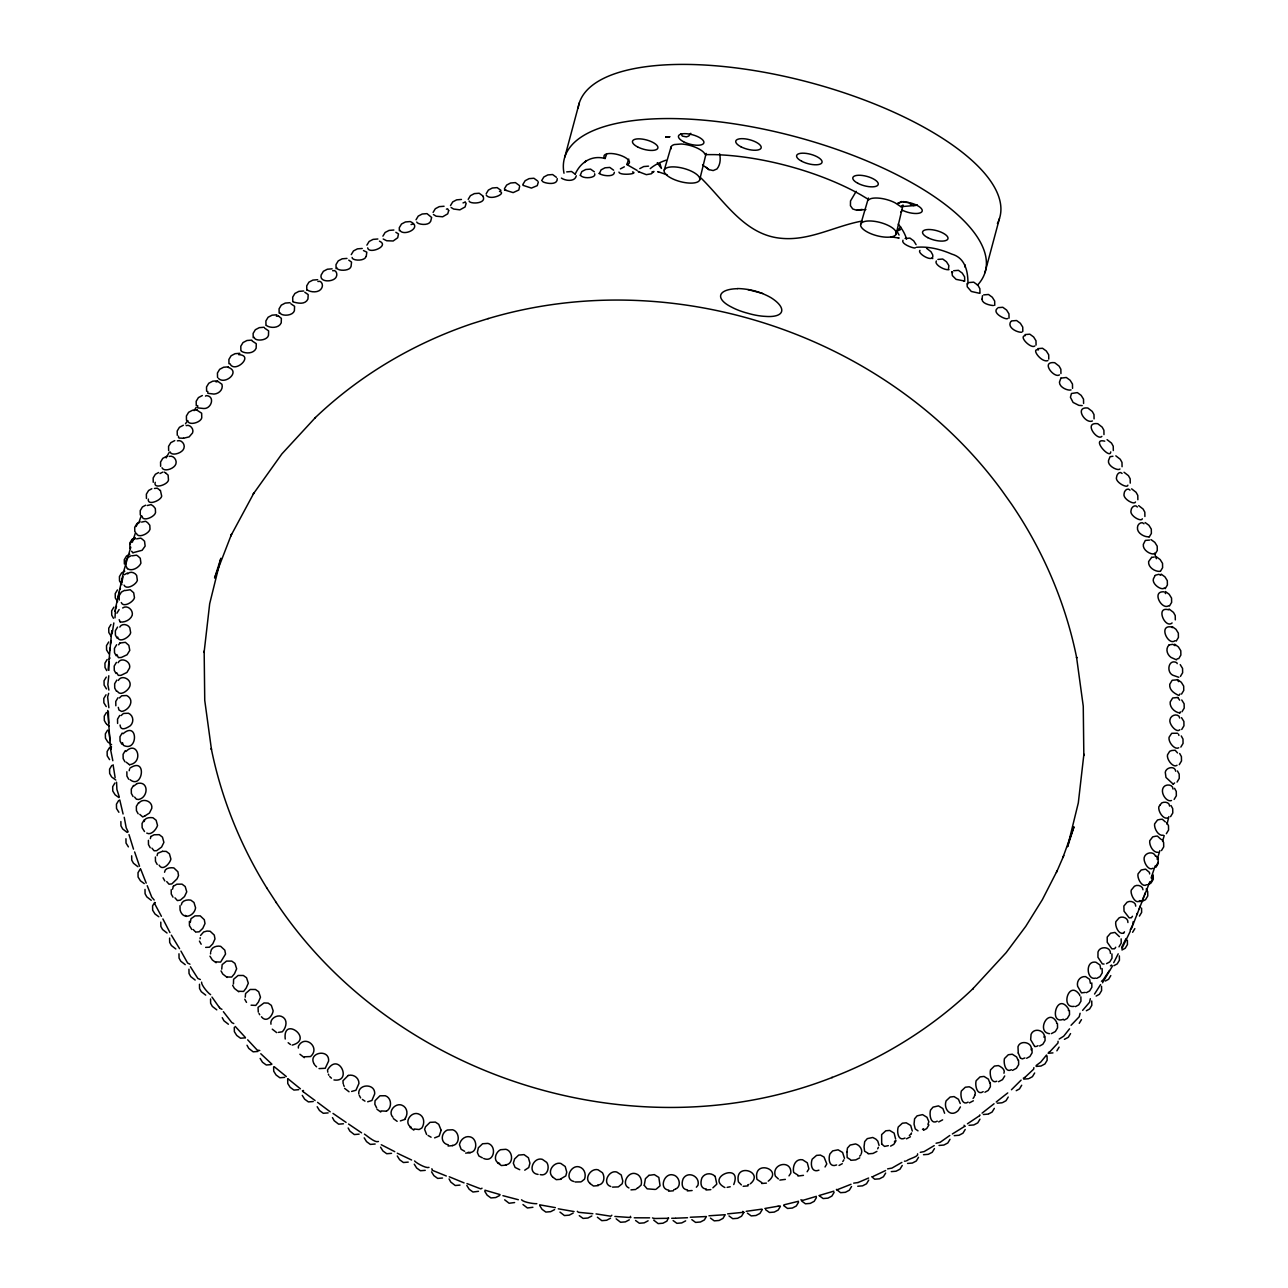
<?xml version="1.0" encoding="UTF-8"?>
<svg xmlns="http://www.w3.org/2000/svg" width="1288" height="1288" viewBox="0 0 1288 1288"><rect width="100%" height="100%" fill="white"/><g stroke="black" fill="none" stroke-linecap="round" stroke-linejoin="round"><path stroke-width="1.5" d="M119.172 619.705L120.235 621.959M1079.746 995.721L1079.763 995.06C1069.024 978.88 1059.992 1008.778 1074.192 1006.347M1164.433 587.827C1162.146 591.16 1151.746 584.301 1153.388 578.876L1155.062 575.688M1068.428 1010.597L1068.46 1008.858C1056.756 990.955 1048.529 1025.168 1063.357 1019.259M846.957 1151.842L847.44 1148.059L850.128 1145.064L855.554 1143.937C859.756 1144.952 863.121 1149.926 861.205 1154.016M1056.611 1023.219L1056.643 1022.237C1048.335 1006.975 1035.955 1032.187 1049.495 1033.652M1180.291 711.845L1179.824 712.94M171.368 935.169L179.579 948.676M121.281 602.526C123.278 607.968 133.421 602.06 134.467 597.713L133.694 592.786L130.265 589.743L125.049 590.564M108.852 661.742L108.9 670.34M366.259 256.312L366.806 252.174L363.458 250.548M1168.522 605.827C1161.502 610.11 1151.375 590.87 1163.933 591.82M1018.18 1060.378L1016.602 1056.965L1012.288 1054.228L1008.295 1054.743L1004.495 1058.527C1003.288 1062.6 1005.413 1073.307 1011.386 1069.7M982.036 299.138L982.486 295.693M1180.033 693.958L1178.923 695.472C1174.398 693.475 1169.085 690.175 1169.745 684.298L1172.16 680.273L1177.2 679.839L1178.665 681.642M108.128 669.712L111.782 630.669M110.108 647.945L109.979 650.456M162.884 918.924L169.952 932.56M448.691 210.604L447.58 208.801L446.405 209.139M132.229 555.804L136.544 555.16L138.074 556.223L140.263 558.268L140.923 563.162C139.007 567.766 131.585 571.775 127.448 568.62M124.05 585.154C126.337 590.258 136.077 584.784 137.365 580.373L136.657 575.446C134.838 572.387 130.024 570.906 127.625 573.917M1100.677 968.834L1099.984 965.002L1095.927 962.233C1084.673 960.14 1086.766 980.876 1095.637 978.107M1172.112 622.957C1165.012 629.22 1155.014 605.714 1168.812 609.836M161.419 916.315L154.818 903.999L155.268 902.614M846.957 1151.891L847.166 1157.51L850.45 1159.667M147.235 885.709L151.759 897.173L154.19 900.006M210.636 952.766L210.556 953.909M200.187 937.712L200.123 938.775M868.354 200.316L868.466 199.479M1118.193 953.828L1113.701 962.7M157.088 855.683L157.683 853.3L162.481 851.336M190.318 922.256L190.994 918.714L195.003 915.881L200.22 915.849L204.309 919.713L205.001 923.528L202.78 928.358L199.205 931.804L195.663 932.077M1148.864 536.758C1145.225 537.402 1136.563 533.425 1137.481 527.291C1137.433 524.184 1141.732 520.98 1143.986 523.765M1175.091 640.667C1168.039 646.335 1157.767 624.004 1171.935 627.063L1172.273 627.707M113.086 764.75L115.131 777.646M115.373 610.802L115.002 617.854M118.222 597.342L119.14 592.174M131.601 551.248L132.889 552.729M644.241 1185.33L647.139 1188.824L655.318 1189.468M172.528 889.203L173.365 886.257M405.527 1117.855L404.818 1119.385M110.446 644.193L111.315 640.555M1100.58 984.579L1094.542 994.062M1179.872 729.716C1176.604 733.516 1168.586 723.888 1169.971 719.654C1170.583 715.629 1176.073 713.391 1179.003 716.225L1179.695 718.06M122.344 580.115L123.004 576.783M241.452 351.286C245.461 353.798 253.752 353.91 256.151 348.227L256.264 343.671L251.997 340.853M114.825 611.333L123.793 570.954L130.812 547.191M596.054 1213.908L610.818 1216.226L611.832 1215.228M1046.548 1055.017L1040.72 1062.101L1036.132 1065.53M210.781 951.655C211.216 947.163 216.803 945.392 220.699 946.358L224.804 950.158L225.545 954.038L220.602 962.104L215.66 961.862M577.298 1211.3L578.441 1212.314L592.834 1213.715M136.512 533.554C138.154 538.593 148.796 533.844 150.02 529.223L149.794 525.263L147.718 522.735L145.625 521.27L141.616 522.091M1177.377 658.635L1176.524 659.859L1171.082 657.444C1167.057 654.642 1165.189 648.717 1169.101 644.902M200.574 935.458L203.617 931.981L206.998 931.063L210.169 931.272L214.275 935.104L214.983 938.952L212.794 943.798L209.493 947.211L205.661 947.388M414.543 1160.939C416.571 1163.338 426.618 1168.699 428.985 1167.379M431.866 1168.731L432.349 1170.309M1159.78 571.341C1155.465 571.808 1147.898 567.573 1148.622 561.568L1151.633 557.382M161.998 467.737C163.866 472.294 174.347 468.864 175.893 463.97C177.277 459.977 173.317 455.05 169.163 456.387M1126.05 938.566L1121.623 947.405M521.543 1199.804C523.54 1202.268 533.908 1203.942 536.822 1203.684M129.203 770.707L129.541 769.194M181.286 904.868C181.672 900.473 187.211 899.41 190.833 900.151L193.989 902.502L195.583 907.831C194.375 916.138 182.896 920.582 180.078 910.02L179.998 905.706M164.542 872.25C164.784 867.854 170.451 867.42 173.832 867.903L177.921 871.815L178.517 875.566L177.116 878.802L171.868 883.89L169.018 884.212L166.732 881.588M150.326 838.649L150.889 836.54M896.19 233.965A18.386 6.81 15 0 0 871.429 221.021A18.386 6.81 15 0 0 867.806 232.275A18.386 6.81 15 0 0 896.19 233.965L903.001 205.05L900.875 206.66L895.031 202.796A17.823 6.617 15 0 0 870.833 198.642L868.788 199.624L860.883 194.874A136.528 50.651 15 0 0 714.631 154.624L705.212 154.608L704.069 152.757A17.823 6.617 15 0 0 681.336 143.998L674.316 144.562A17.823 6.617 15 0 0 671.064 148.877M699.69 179.885A18.386 6.81 15 0 0 674.912 166.941A18.386 6.81 15 0 0 671.306 178.195A18.386 6.81 15 0 0 699.69 179.885L706.13 153.369M1167.009 824.223L1168.86 816.624M142.099 516.166C142.308 522.171 154.624 517.1 155.542 512.56L155.333 508.535L153.497 506.264L151.131 504.622L147.283 505.524M109.206 659.054L110.043 657.975M266.439 325.526C270.029 328.166 278.772 328.521 281.219 322.869L281.38 318.377L278.498 316.059M555.386 1207.645L539.785 1204.844M144.159 821.535C144.481 817.51 149.907 817.349 152.934 817.751L156.138 820.263L157.522 825.447C156.347 829.456 151.099 835.67 146.768 833.111M482.034 1188.196L480.81 1188.905L466.981 1183.575M169.968 451.798C171.465 456.564 182.526 453.167 183.91 448.305C185.488 444.408 181.35 439.353 177.374 440.85M119.768 799.896L123.085 813.984M564.788 157.088L579.294 102.911M984.95 272.702L999.456 218.525M115.598 609.385L116.5 606.052M378.431 1141.49C375.275 1143.164 367.241 1135.919 364.456 1134.116M1044.021 1037.275L1044.327 1035.198C1042.411 1029.434 1033.507 1028.162 1031.06 1034.361L1030.658 1039.674L1034.65 1046.436M1067.607 846.57L1078.314 802.875L1083.9 754.156L1083.836 755.509L1083.256 706.226L1076.543 657.089L1076.72 658.007C1065.659 603.009 1043.087 550.507 1011.547 504.171L1001.984 490.696C887.851 334.703 672.883 263.251 487.894 318.683M1159.844 850.644L1157.188 859.386M1162.565 841.257L1164.207 835.622M148.329 499.084C147.041 506.2 161.129 500.517 161.692 496.105L160.437 490.567M1139.172 909.199L1140.057 906.14M664.254 170.129L671 147.09M860.754 224.209L868.434 198.03M1090.405 983.388L1089.648 979.363L1085.575 976.61C1080.213 975.998 1076.333 981.198 1077.637 986.27L1081.453 992.871L1085.188 992.42M108.369 711.443L108.788 723.083M1031.108 1049.817C1032.992 1042.668 1020.305 1039.352 1017.987 1046.725L1018.261 1053.037M218.3 378.253C224.772 385.402 241.065 371.701 228.234 367.37M405.527 1117.823C408.312 1113.412 407.008 1107.004 401.679 1105.088C395.126 1102.786 387.366 1111.753 392.985 1117.276M1069.539 1028.838L1063.711 1036.196L1059.187 1039.03M1177.039 765.281C1173.32 768.308 1166.397 759.437 1167.508 754.816L1169.697 751.307L1171.758 750.501L1175.171 750.244L1177.57 752.949M125.966 751.5C137.269 739.795 144.047 762.577 129.525 764.734M1067.671 846.522L1073.999 826.832L1062.922 857.502M120.074 589.212L120.444 588.31M178.533 436.181L178.485 437.405M989.989 1083.353L988.363 1079.119L984.016 1076.43L980.055 1076.897L976.175 1080.68C974.807 1084.834 976.916 1096.04 983.179 1091.66M1003.948 1073.242C1005.606 1069.7 1001.195 1066.77 998.377 1065.579L994.4 1066.078L990.553 1069.845C989.442 1073.725 990.971 1084.11 996.815 1081.244M348.758 260.128L351.543 262.108L351.093 266.31C349.998 271.623 336.393 271.06 336.78 267.566M132.374 542.216L135.626 532.314M1155.095 866.019L1151.118 877.981M960.236 1103.51L958.433 1099.276L954.054 1096.587L950.142 1097.038L946.149 1100.805C943.186 1108.582 950.367 1118.065 958.192 1110.594L960.429 1106.907M964.889 1126.147L964.068 1125.245M138.75 523.041L141.261 515.635M307.091 289.8C310.231 292.344 319.44 293.39 321.936 287.691C323.401 284.873 321.453 280.06 317.894 281.492M979.878 1114.845L979.605 1115.65M1149.862 881.684L1131.299 929.002M155.22 482.308C152.886 489.601 168.02 484.771 168.487 479.909L168.1 475.095L165.733 473.05M1132.651 924.671L1133.215 921.612M974.823 1095.219C976.916 1091.435 972.376 1088.022 969.236 1086.782L965.308 1087.233L961.363 1091C960.043 1095.09 961.782 1106.167 968.125 1102.126M944.619 1113.251L942.88 1108.549L938.485 1105.877L933.027 1107.133L930.548 1110.079C929.179 1114.442 930.548 1125.1 937.294 1121.172M229.956 363.683C234.69 374.1 254.815 355.247 238.602 354.635M637.141 170.435L626.854 164.526L628.769 159.068M1174.608 782.959L1173.191 784.118M575.269 174.009C580.695 161.853 592.11 154.93 605.086 158.505L606.519 154.447M912.29 1131.057L910.713 1125.487L906.269 1122.814L902.389 1123.2L898.267 1126.968C896.706 1131.492 897.994 1141.796 905.013 1138.045M895.627 1139.107L894.13 1133.102L889.654 1130.429L885.79 1130.8L881.636 1134.583L881.7 1144.002M964.873 1126.227L952.363 1133.971M1178.729 747.797C1174.704 750.212 1168.071 742.065 1169.069 737.267L1171.71 733.291L1177.425 733.242M187.678 420.886C188.66 425.748 200.461 422.818 201.749 417.924L201.653 413.207L197 410.196M1144.275 895.434L1145.322 892.745M843.914 1159.78L842.771 1161.599M934.203 1145.612L924.14 1151.585L920.276 1152.341M1171.5 800.524C1165.898 802.778 1158.234 789.947 1165.221 785.696C1168.232 784.183 1173.014 785.004 1173.03 789.061M383.228 239.005L386.738 240.759L393.178 240.985L397.718 237.733L398.475 233.933L395.851 232.291M399.344 230.681L399.296 227.702L401.518 224.015L405.446 221.955L410.26 221.552C423.446 227.413 403.482 237.073 399.779 230.166M1056.434 872.475L1063.775 855.57M927.891 1124.376L928.873 1121.751L926.974 1117.292L922.546 1114.619L917.088 1115.859L914.577 1118.805L914.045 1124.086L915.253 1128.9L918.006 1130.848M974.114 1096.829L974.775 1095.331M254.187 337.263C254.541 341.513 267.083 340.95 268.484 335.363L268.612 330.839L264.652 328.166M1158.218 852.318C1153.307 853.059 1149.089 845.443 1149.733 840.758L1152.728 836.862L1155.61 836.234L1157.429 836.073L1160.746 839.164M1167.733 817.961C1163.225 819.683 1157.976 811.295 1158.814 806.835L1159.892 805.241M911.099 1133.923L911.534 1132.957M1152.905 868.273C1148.526 871.284 1143.148 861.865 1144.211 857.422C1145.515 852.254 1153.839 850.982 1155.481 856.198M1143.583 897.205L1143.068 898.171M1137.513 913.079L1136.628 914.802M207.754 391.423L207.883 393.323L213.953 394.08C218.912 393.806 223.484 389.54 221.939 384.275L218.042 381.49L216.014 381.908M894.435 1141.893L894.854 1140.975M877.692 1148.799L878.384 1147.318M1132.394 925.412L1130.14 930.145M1057.271 870.543L1042.378 899.636L1025.795 926.297L1006.137 952.653L972.553 989.104L973.229 988.443C932.689 1027.277 884.148 1057.512 831.758 1077.605L832.29 1077.412C635.676 1154.676 393.033 1078.153 276.083 902.308M1121.832 948.66L1130.381 931.047M1163.305 835.236C1158.443 836.379 1153.935 828.506 1154.611 823.885L1157.542 819.973L1160.118 819.409L1162.291 819.216L1165.35 821.937M1146.626 884.679C1142.247 888.173 1136.869 878.03 1138.045 873.876L1141.168 870.012L1145.595 869.142L1149.508 872.475M558.268 1208.804L574.078 1211.557M1109.435 970.476L1103.011 980.104M885.597 1170.534L873.2 1176.395M118.11 662.692C121.201 656.59 131.263 661.565 129.557 668.021L126.916 672.465L120.992 675.331L118.303 675.395L116.757 672.787M397.268 1153.195L411.613 1160.021M449.238 1176.765L464.066 1182.883M441.14 1130.333L439.144 1136.08L434.62 1137.868M166.168 457.916L168.953 452.748M1139.864 900.57C1135.565 905.271 1129.979 893.84 1131.266 890.089L1134.438 886.225C1137.401 884.212 1143.003 885.903 1142.971 889.75M138.975 803.02C142.904 797.642 152.982 801.265 151.775 808.365L149.44 813.034L145.206 815.739M279.882 312.662C281.042 316.317 292.634 316.284 294.389 310.762L294.582 306.303L290.895 303.791M197.66 405.543L197.692 407.877L203.585 408.505C211.457 409.198 215.418 396.044 206.273 395.609L205.5 396.124M868.611 1178.021L858.146 1182.497M134.016 785.905L136.979 783.587M130.024 768.083C147.508 756.265 142.63 789.93 130.072 779.691M1102.528 982.76L1112.542 965.903M448.691 210.62L447.725 213.824L442.67 216.787L436.133 216.207L433.428 214.516M135.965 526.567L138.186 522.896M129.83 544.164L132.052 540.477L135.288 538.722M117.433 589.936L115.212 593.623L115.292 597.938L117.659 601.738M113.875 607.147L111.653 610.834L111.734 615.149L113.457 618.272M116.902 613.233L119.14 609.546M110.961 624.487L108.739 628.174L108.82 632.505L111.187 636.304M117.562 627.095L115.34 630.782L115.421 635.113L117.144 638.236M108.723 641.955L106.502 645.642L106.582 649.957L108.949 653.757M351.254 254.605L353.492 250.918L357.42 248.858L362.234 248.471M107.162 659.504L104.94 663.191L105.02 667.506L106.743 670.629M116.661 644.725L114.439 648.411L114.519 652.726L116.242 655.85M106.26 677.118L104.038 680.805L104.119 685.119L106.485 688.919M366.887 245.139L369.125 241.452L373.053 239.391L377.867 238.988M116.435 662.386L114.197 666.073L114.278 670.388L116.017 673.511M106.035 694.779L103.797 698.466L103.877 702.797L106.244 706.581M382.906 236.155L385.128 232.468L389.073 230.407L393.87 230.021M116.87 680.064L114.648 683.751L114.729 688.082L116.451 691.205M106.469 712.473L104.248 716.16L104.328 720.475L106.051 723.598M117.981 697.758L115.759 701.445L115.84 705.776M107.58 730.167L105.358 733.854L105.439 738.169L107.79 741.969L111.589 744.722M416.024 219.781L418.246 216.094L422.19 214.017L426.988 213.631L431.625 217.447L430.707 221.246C428.469 226.398 417.183 224.273 416.749 222.051M119.752 715.436L117.53 719.123L117.611 723.437M109.351 747.829L107.129 751.516L107.21 755.831L109.577 759.63M433.09 212.407L435.328 208.72L439.256 206.644L444.07 206.257M122.199 733.049L119.977 736.736L120.058 741.067L121.797 744.19M111.798 765.458L109.577 769.145L109.657 773.46L111.396 776.584M450.494 205.597L452.716 201.91L456.644 199.849L461.458 199.447M125.306 750.614L123.085 754.301L123.165 758.616L124.904 761.739M114.906 783.007L112.684 786.694L112.764 791.025L115.131 794.825L118.931 797.578M468.188 199.366L470.41 195.679L474.354 193.619L479.168 193.232L482.952 195.985M118.673 800.476L116.451 804.163L116.532 808.494L118.898 812.293M486.172 193.763L488.394 190.077L492.338 188L497.152 187.613L500.935 190.366M133.501 785.439L131.279 789.125L131.36 793.44L133.099 796.58M504.429 188.756L506.651 185.07L510.579 183.009L515.393 182.606L519.193 185.375M138.573 802.666L136.351 806.352L136.431 810.667L138.17 813.791M522.912 184.393L525.15 180.706L529.078 178.646L533.892 178.243L537.692 181.012M144.288 819.731L142.066 823.418L142.147 827.749L144.514 831.549M541.636 180.674L543.858 176.987L547.786 174.927L552.6 174.54L556.4 177.293M140.247 869.03L138.009 872.717L138.09 877.031L140.456 880.831L144.256 883.6M580.196 175.345L581.838 171.562L585.766 169.501L590.58 169.114L594.38 171.868M154.673 902.437L152.58 905.883L152.66 910.214L155.027 914.013L158.827 916.766M599.516 173.381L601.061 169.887L604.99 167.81L609.804 167.424L613.603 170.193M668.472 1217.772L666.894 1221.137L662.95 1223.214L658.152 1223.6L653.724 1220.171M1149.154 537.112L1151.375 533.425L1151.295 529.11L1148.928 525.311L1145.129 522.542M743.756 1212.555L741.518 1216.242L737.589 1218.303L732.775 1218.69L728.976 1215.936M1155.046 554.178L1157.284 550.491L1157.204 546.176L1154.837 542.377L1151.037 539.608M762.158 1209.754L759.936 1213.441L755.992 1215.502L751.194 1215.904L747.394 1213.135M1160.391 571.373L1162.613 567.686L1162.533 563.371L1160.166 559.572L1156.383 556.802M780.415 1206.341L778.194 1210.028L774.265 1212.089L769.451 1212.475L765.652 1209.722M1165.173 588.68L1167.395 584.994L1167.314 580.679L1164.964 576.879L1161.164 574.11M798.512 1202.3L796.29 1205.987L792.361 1208.047L787.548 1208.45L783.748 1205.681M1169.407 606.085L1171.629 602.398L1171.549 598.083L1169.182 594.283L1165.399 591.514M816.415 1197.647L814.193 1201.334L810.249 1203.395L805.451 1203.797L801.651 1201.028M834.109 1192.398L831.871 1196.085L827.942 1198.146L823.129 1198.548L819.329 1195.779M1176.202 641.118L1178.423 637.447L1178.343 633.116L1175.976 629.317L1172.177 626.564M851.545 1186.538L849.323 1190.225L845.395 1192.302L840.581 1192.688L836.379 1189.388M1178.649 658.748L1180.871 655.061L1180.79 650.746L1178.423 646.946L1174.624 644.177M868.74 1180.098L866.518 1183.785L862.574 1185.845L857.76 1186.248M896.045 1140.669L893.824 1144.356L890.588 1146.111M1180.42 676.425L1182.642 672.739L1182.561 668.408L1180.21 664.608M885.645 1173.062L883.423 1176.749L879.479 1178.826L874.681 1179.212L871.718 1176.701M1181.531 694.103L1183.753 690.416L1183.672 686.101L1181.321 682.302L1177.522 679.549M902.244 1165.463L900.022 1169.15L896.078 1171.211L891.28 1171.613M928.922 1124.891L926.7 1128.578L923.464 1130.333M1181.965 711.797L1184.203 708.11L1184.123 703.795L1181.756 699.996M918.521 1157.3L916.299 1160.987L912.355 1163.048L907.557 1163.434M1181.74 729.459L1183.962 725.772L1183.881 721.457L1181.515 717.658M934.46 1148.574L932.222 1152.261L928.294 1154.322L923.48 1154.708M1180.838 747.072L1183.06 743.401L1182.98 739.071L1181.257 735.947M950.029 1139.3L947.791 1142.987L943.863 1145.048L939.049 1145.451M1179.277 764.637L1181.499 760.95L1181.418 756.62L1179.679 753.496M965.195 1129.495L962.973 1133.182L959.045 1135.259L954.231 1135.646M1177.039 782.09L1179.261 778.403L1179.18 774.088L1177.441 770.949M1004.737 1075.963L1002.499 1079.65L998.57 1081.711M979.975 1119.175L977.753 1122.862L973.825 1124.939L969.011 1125.326M1174.125 799.429L1176.347 795.743L1176.266 791.428L1174.543 788.304M994.336 1108.356L992.098 1112.043L988.862 1113.798M1170.567 816.64L1172.788 812.953L1172.708 808.639L1170.985 805.515M1166.348 833.69L1168.57 830.003L1168.49 825.689L1166.751 822.565M1008.246 1097.038L1006.009 1100.725L1002.772 1102.48M1161.47 850.563L1163.708 846.876L1163.628 842.561L1161.889 839.438M1021.69 1085.237L1019.468 1088.924L1016.232 1090.678M1155.948 866.1L1158.17 862.413M1155.964 867.243L1158.186 863.556L1158.089 858.082M1034.667 1072.985L1032.429 1076.671L1029.209 1078.426M1149.814 883.697L1152.035 880.01L1151.955 875.679M1118.982 946.857L1121.22 943.17L1121.14 938.855M1056.885 1050.815L1059.106 1047.128M1139.397 916.09L1141.635 912.403L1141.554 908.088M1070.553 1033.588L1068.332 1037.275L1064.403 1039.335M1132.619 932.303L1134.841 928.616M1079.231 1023.316L1081.469 1019.629M1110.803 975.58L1108.582 979.266L1105.345 981.021M123.052 733.741C138.219 720.427 138.186 752.691 123.439 745.35M1132.474 916.283L1131.347 917.764L1129.174 917.845L1124.038 911.212L1123.861 906.028L1127.097 902.196C1130.172 900.167 1136.032 902.099 1135.742 906.156M1007.747 1092.916L996.236 1101.981M121.104 715.565L123.439 713.471L128.446 713.23C133.421 715.42 134.194 721.86 130.474 725.627C127.222 727.849 120.508 731.793 120.058 724.999M1159.989 805.097L1161.712 802.923C1164.626 801.426 1169.472 802.15 1169.617 806.095M119.43 697.951L121.684 695.794L126.675 695.52C135.224 699.899 129.251 710.3 121.652 711.459L118.963 709.978L118.271 707.354M185.472 423.816L187.629 420.532M194.053 410.663L196.211 407.362M118.351 680.434C121.539 674.316 131.65 679.211 129.991 685.715C129.025 690.094 120.219 696.84 117.369 691.205M1123.619 933.076L1124.472 931.788M118.657 644.805L119.784 643.131M119.832 627.047C121.652 623.102 127.979 624.213 129.782 627.755L130.668 632.73C129.863 637.141 118.882 643.742 117.691 637.045M1155.239 575.269L1158.846 574.303L1160.73 575.301M122.65 607.968C127.27 604.619 133.356 609.965 132.245 615.181C130.603 619.834 124.775 622.603 120.267 621.991M584.607 162.53L586.008 160.581M1114.845 948.435L1115.73 947.227M690.787 133.292L688.79 136.013L686.44 136.882L682.302 136.093L681.03 133.694M798.496 1201.269L783.845 1204.86M816.383 1196.343L803.036 1200.303L800.83 1199.836M979.572 1115.682L967.433 1123.812M856.198 191.332L850.515 200.944L850.434 205.71L852.736 208.962L856.713 210.282L865.89 209.525M860.69 1155.111L859.692 1156.125M825.045 1166.976L826.799 1163.933L824.03 1157.043L820.408 1155.078L816.56 1155.384L812.197 1159.184C810.233 1164.159 811.553 1173.11 818.927 1170.18M973.052 1098.439L973.744 1097.618M788.997 1175.88L790.816 1173.143C791.718 1159.152 770.981 1163.563 775.408 1176.202L778.355 1178.906M807.125 1171.742L808.896 1168.876L807.302 1162.806L802.505 1159.747C795.131 1158.508 792.394 1166.59 793.666 1172.434L798.125 1175.268M366.146 256.425C364.649 261.625 351.801 260.707 352.107 257.455M733.741 1184.541C742.902 1161.615 704.955 1177.264 724.87 1187.52M696.357 1187.198L697.935 1185.33C700.398 1176.443 687.905 1170.39 683.155 1178.745C681.352 1183.125 681.513 1189.516 687.551 1189.903M576.267 175.78C575.205 181.833 565.851 181.093 561.407 178.098M727.623 1213.876L743.74 1212.266M910.825 1134.342L909.328 1135.42M648.927 1175.364L645.417 1178.681L644.258 1185.25M159.986 473.549L162.819 472.1M348.243 1075.448L342.962 1080.761L343.188 1083.836M1123.603 933.108C1118.499 934.975 1114.845 925.879 1115.827 921.693L1119.127 917.861C1122.556 915.704 1128.449 918.264 1127.918 922.53M136.592 538.867L140.762 538.126L142.582 539.398L144.546 541.234L145.142 546.096L142.115 550.298L132.905 552.729M1050.251 1051.314L1057.995 1042.974L1058.06 1041.251M145.19 815.755L142.727 816.93L139.78 814.354M1110.401 965.903L1111.592 965.002M750.357 1183.769C764.75 1171.903 734.192 1162.018 738.427 1181.917L741.373 1184.896M186.164 425.604C189.932 424.042 194.311 429.162 192.54 432.961L189.127 436.906L183.556 438.226M1101.449 981.247L1102.528 980.458M675.524 1189.065C682.028 1186.473 679.34 1176.041 673.093 1174.946C664.157 1172.466 658.49 1189.033 668.794 1190.144M1024.926 1077.38L1033.62 1069.201L1033.894 1067.607M1011.45 1089.745L1021.11 1080.117M638.252 1187.649L641.102 1185.121C642.374 1180.629 640.571 1174.833 635.515 1173.626C627.771 1171.307 621.025 1184.541 628.93 1187.955M712.876 1187.826L716.82 1184.139L715.178 1176.427M581.741 1181.418L584.494 1179.164C586.314 1174.543 584.559 1168.425 579.359 1166.928C570.986 1164.336 563.903 1179.212 573.836 1181.482M1082.628 1010.372L1089.584 1002.257L1090.308 998.699M173.381 886.241L176.842 884.196L182.027 884.148L185.198 886.53L186.744 891.827L184.49 896.577L180.384 900.119L177.39 900.57L174.975 897.849M581.049 1181.885L575.092 1181.998M656.172 1189.162L660.068 1185.813L658.844 1177.425L654.304 1174.608L648.943 1175.364M1071.053 1025.28L1079.215 1016.763L1080.117 1013.27M637.657 1188.067L636.53 1188.582M1048.48 1052.457L1049.849 1051.636M1024.813 1077.46L1023.3 1078.169M1038.015 1045.695L1036.518 1046.436M620.381 168.889L624.326 166.828M639.798 168.615L643.726 166.555L648.54 166.152M158.617 472.519L155.381 474.274L153.159 477.961L153.24 482.292M151.839 488.732L148.603 490.486L146.365 494.173L146.446 498.488M145.673 505.186L142.437 506.941L140.215 510.628L140.295 514.942M140.167 521.849L136.93 523.604L134.709 527.291L134.789 531.622M135.272 537.579L132.036 539.334L129.814 543.021L129.911 548.495M129.766 554.259L126.53 556.014L124.292 559.7L124.373 564.015M131.07 555.772L127.834 557.543L125.612 561.23L125.693 565.545L127.432 568.668M124.775 571.196L121.652 572.886L119.43 576.573L119.51 580.888L121.877 584.688M124.276 574.754L127.512 572.983M124.614 590.339L121.378 592.094L119.14 595.781L119.221 600.095M119.832 643.05L125.387 642.326L128.832 645.352L129.782 650.36L127.077 654.755L121.281 657.476L118.383 657.621L116.854 654.513M499.68 1195.473L495.751 1197.534L490.937 1197.937L487.138 1195.167L484.787 1191.368M1147.833 884.727L1151.07 882.972L1153.291 879.285L1153.211 874.955M554.597 1209.609L550.668 1211.67L545.854 1212.072L542.055 1209.303L539.688 1205.504M1139.783 901.664L1143.02 899.893M573.16 1213.103L569.232 1215.164L564.418 1215.55L559.99 1212.121M591.82 1215.953L587.891 1218.029L583.078 1218.416L579.278 1215.663M610.544 1218.207L606.616 1220.267L601.802 1220.654L597.374 1217.224M1121.977 949.997L1125.213 948.242L1127.435 944.555L1127.37 940.24M629.317 1219.817L625.388 1221.877L620.575 1222.264L616.147 1218.834M1106.537 963.649L1109.773 961.895L1112.011 958.208L1111.93 953.893M1113.959 965.662L1117.195 963.907L1119.433 960.22L1119.352 955.905M648.106 1220.799L644.177 1222.859L639.363 1223.246L635.564 1220.493M1096.764 978.349L1100 976.594L1102.222 972.907L1102.142 968.576M1086.412 992.678L1089.632 990.923L1091.87 987.236L1091.789 982.905M1075.496 1006.62L1078.732 1004.865L1080.954 1001.179L1080.874 996.864M1096.136 996.059L1099.372 994.288L1101.594 990.617L1101.53 986.286M685.651 1220.863L681.722 1222.924L676.908 1223.326L673.109 1220.557M1064.049 1020.177L1067.285 1018.422L1069.507 1014.735L1069.426 1010.42M1086.348 1010.742L1089.584 1008.987L1091.822 1005.3L1091.741 1000.985M1039.609 1046.017L1042.845 1044.262L1045.067 1040.575L1044.987 1036.26M1026.633 1058.285L1029.869 1056.53L1032.091 1052.843L1032.01 1048.513M839.052 1165.447L842.272 1163.692M859.724 1157.832L855.795 1159.892L850.982 1160.295M984.918 1092.224L988.154 1090.469L990.375 1086.782L990.295 1082.467M876.919 1151.391L872.974 1153.452L868.176 1153.839M973.374 1100.789L969.445 1102.85M922.466 1129.318L923.577 1128.707M910.423 1136.757L906.494 1138.817M942.639 1119.852L938.694 1121.929M150.921 836.476L154.125 834.769L159.277 834.672L162.465 837.152L163.898 842.368L161.58 847.069L156.637 850.692L154.109 850.788L151.92 848.132M386.432 1111.174L381.007 1110.948M386.529 1111.125C392.099 1108.034 391.922 1097.94 385.305 1095.75L379.96 1095.798L375.05 1100.709L374.856 1104.283L376.643 1107.857M404.802 1119.433L400.391 1120.914M303.517 1090.485L302.342 1090.807L303.147 1091.693M768.228 1181.16C783.796 1169.246 752.611 1159.071 756.99 1179.373L761.788 1182.609M1060.893 378.157L1059.444 382.166C1059.3 387.672 1068.557 391.021 1071.036 389.878M1024.926 1057.931L1022.27 1058.897L1020.386 1057.947M221.955 1009.309L220.087 1008.359M259.774 1050.525L257.214 1050.09L247.682 1039.819M108.788 675.765L107.838 684.588L108.884 690.078M1060.893 378.141L1066.303 377.481L1070.103 380.25L1072.469 384.033L1072.55 388.364M108.675 693.379L107.629 697.033L108.868 707.724M1179.808 712.956C1175.155 712.489 1169.456 707.579 1170.196 701.992L1172.676 697.983L1177.635 697.5M233.772 1023.558L231.824 1022.591L223.355 1011.692M361.59 1132.86L348.549 1124.022M394.756 1151.665L381.28 1144.742M111.476 746.718L110.72 750.26L112.829 760.725M286.322 1076.543L274.441 1066.883M300.394 1088.827L287.965 1078.732M315.093 1100.564L303.276 1091.773M330.195 1111.818L317.556 1102.351M346.086 1122.411L333.012 1113.428M113.843 622.941L112.104 633.728M116.548 782.186L116.902 789.431L119.237 796.773M124.228 817.284L126.192 827.765L128.172 831.919M129.009 834.624L133.501 849.162M1178.81 677.295L1172.837 675.218C1165.93 671.934 1168.619 658.458 1176.765 662.676L1177.216 663.642M906.543 1160.874C908.974 1158.653 919.085 1156.576 917.587 1153.823M1010.983 321.324C1006.347 327.555 1017.842 332.916 1021.931 332.175M202.345 395.529L198.416 397.589L196.179 401.276L196.259 405.607M183.347 425.249L179.418 427.31L177.197 430.997L177.277 435.328M174.733 440.609L170.805 442.67L168.567 446.356L168.648 450.687M166.715 456.274L162.787 458.335L160.565 462.022L160.63 466.337M951.816 271.671L952.379 275.616L956.099 279.367L963.601 280.848M478.492 1191.32L472.97 1192.012L469.186 1189.259L466.82 1185.459M1141.619 901.713L1145.563 899.636L1147.785 895.949L1147.705 891.634L1146.207 888.929M514.604 1202.557L509.098 1203.25L504.671 1199.82M532.91 1207.275L527.404 1207.967L522.976 1204.538M1051.378 1033.62L1055.323 1031.559L1057.545 1027.872L1057.464 1023.558M1012.481 1070.392L1016.409 1068.315L1018.647 1064.645L1018.567 1060.314M785.358 1179.373L779.852 1180.082M803.454 1175.348L797.948 1176.041M486.252 195.164C490.229 201.137 507.343 193.345 499.486 191.349M411.049 224.563L413.416 223.854M276.373 316.188L278.482 316.059M858.033 1182.561L853.686 1183.141M1060.942 373.568L1060.861 369.254L1059.122 366.13L1054.695 362.701C1040.124 361.01 1054.051 378.575 1059.444 374.889M1083.594 403.482L1083.514 399.151L1081.147 395.352L1077.348 392.599L1071.455 393.5L1070.425 397.284L1073.097 402.436L1078.893 405.366L1082.21 405.575M675.121 1189.339L673.705 1189.774M1094.075 418.89L1093.995 414.575L1092.256 411.436L1087.829 408.006C1074.031 406.493 1085.301 424.235 1092.417 420.967M1101.852 436.358C1097.457 441.285 1082.838 421.868 1097.746 423.704L1102.174 427.133L1103.897 430.256L1103.977 434.587M982.068 1113.138L994.046 1103.768M463.02 202.908L465.145 202.168M332.658 270.738C336.104 269.369 337.746 274.183 336.313 276.791C333.995 282.281 319.038 282.748 321.163 274.988L323.385 271.301L327.329 269.224L332.127 268.838M488.41 318.522L472.084 323.658C413.657 343.333 359.32 375.468 314.755 418.149L315.447 417.505L281.863 453.923L253.253 494.029L253.978 492.885L230.729 536.033L231.566 534.118L214.581 578.022L220.892 558.268L209.686 603.702L204.1 652.42L204.164 651.068L204.744 700.366L211.457 749.487L211.28 748.57C221.246 798.077 240.454 845.588 267.083 888.462M482.936 196.259C487.25 203.907 469.718 204.341 469.106 201.008M632.585 171.868C639.106 173.944 619.641 175.844 618.948 172.109M651.953 171.916L653.998 171.465L651.245 173.8L646.335 174.653L638.059 171.497L639.379 171.884M833.803 1191.159L819.152 1195.505M367.692 247.859C368.819 254.734 390.184 245.911 379.461 241.162M901.664 201.508L897.511 203.552L901.6 201.942L908.829 202.619L903.258 201.588M915.333 247.795C915.205 249.115 900.457 244.14 902.969 240.212M888.334 1145.644L884.55 1146.417L881.7 1144.018M522.944 185.327L531.413 188.08L537.273 185.633L538.336 182.027M747.732 1184.799L748.763 1184.541M919.954 250.387C916.654 253.446 934.718 263.959 932.689 254.831L930.966 251.707L926.539 248.278M905.432 1161.148L904.434 1161.164M687.534 1217.724L675.781 1218.19M1114.442 948.789L1111.85 948.854L1107.229 942.236L1107.213 937.052L1110.562 933.22L1114.941 932.415L1119.433 936.682M626.854 164.526L627.836 164.3A13.122 4.862 15 0 0 618.192 154.657A13.122 4.862 15 0 0 604.442 157.861L605.086 158.505M210.62 994.658C207.288 992.613 200.88 984.257 201.604 982.148M730.232 1186.763L727.124 1187.359M1173.175 784.118L1165.978 777.437L1165.27 772.269C1166.01 767.294 1174.946 765.442 1175.703 771.238M293.068 301.923C297.512 303.083 305.063 305.143 307.945 299.025L308.202 294.614L304.789 292.247M598.936 173.381C603.122 176.263 614.376 177.1 614.36 172.286M1104.041 964.052L1102.303 963.875L1097.94 957.274L1097.988 952.09C1099.807 945.682 1110.916 946.567 1110.401 953.426M668.617 1218.287L654.207 1218.512M154.447 488.474L157.281 488.184L160.388 490.535M836.637 1164.932C829.231 1168.023 828.12 1158.862 829.939 1153.919L832.676 1150.892L838.102 1149.814L842.61 1152.47L844.477 1158.363M189.948 964.197L187.613 963.038L180.932 951.091M200.332 979.524L197.837 978.445L190.415 966.757M779.868 1205.938L778.161 1206.212M1035.826 1046.548L1034.763 1046.452M856.713 210.282L862.139 209.397M836.781 1189.903L851.014 1184.284M1151.665 557.382L1154.257 557.06M1169.118 644.886L1172.821 644.338L1175.075 645.658M505.781 189.835L504.477 189.932L513.155 192.604L518.806 190.012L519.676 186.132M594.654 173.783C596.602 177.696 584.044 179.435 580.469 175.426M667.136 174.798L657.701 171.626L658.554 171.948M630.573 1217.53L614.875 1216.452M162.513 851.32L166.249 851.4L169.436 853.831L170.902 859.08C169.903 863.475 162.578 871.638 159.068 865.101M524.731 1170.18L528.772 1167.524L529.932 1163.161L528.418 1157.767L524.039 1154.628L518.678 1155.078L514.604 1158.942L513.332 1163.225L515.087 1167.443L519.756 1169.713M211.973 997.057L218.654 1006.524M778.033 1206.212L764.863 1208.482M137.075 783.539C149.022 780.431 148.555 797.546 138.605 799.478L136.431 799.22L134.612 797.095M452.169 1145.499C460.396 1145.048 459.961 1131.766 452.651 1129.769L447.29 1130.043C440.657 1133.102 440.174 1143.293 448.369 1144.855M566.704 171.884L571.502 171.481L575.301 174.25M900.875 206.66L913.884 205.597M346.987 258.421L342.173 258.808L338.245 260.884L336.007 264.571L336.088 268.709M317.685 279.705L312.887 280.092L308.943 282.153L306.721 285.839L306.802 290.17M905.11 238.489L909.924 238.087L913.723 240.856L916.09 244.656M303.662 290.991L298.848 291.378L294.92 293.455L292.698 297.142L292.779 301.456M290.058 302.696L285.244 303.083L281.299 305.143L279.077 308.83L279.158 313.161M937.905 259.435L942.719 259.033L946.503 261.802L948.87 265.602L948.419 269.385M276.856 314.787L272.058 315.174L268.113 317.251L265.892 320.937L265.972 325.252M264.104 327.265L259.291 327.651L255.346 329.728L253.124 333.415L253.205 337.73M953.635 270.738L958.449 270.335L962.249 273.104L964.615 276.904L964.696 281.219M251.756 340.113L246.958 340.499L243.013 342.56L240.792 346.247L240.872 350.578M968.914 282.555L973.712 282.169L977.512 284.922M239.858 353.298L235.044 353.701L231.116 355.762L228.894 359.449L228.974 363.763M983.694 294.888L988.508 294.485L992.307 297.254L994.674 301.054L994.755 305.369M228.411 366.855L223.597 367.241L219.668 369.318L217.447 373.005L217.527 377.32M997.991 307.671L1002.789 307.285L1006.588 310.038L1008.955 313.837L1009.035 318.168M217.511 380.813L212.697 381.2L208.769 383.261L206.531 386.947L206.611 391.278M1011.756 320.921L1016.57 320.519L1020.37 323.288L1022.736 327.088L1022.817 331.402M1025.006 334.59L1029.82 334.188L1033.62 336.957L1035.987 340.757L1036.067 345.071M197.37 409.826L192.556 410.228L188.628 412.289L186.406 415.976L186.47 420.291M1037.726 348.646L1042.523 348.259L1046.323 351.012L1048.69 354.812L1048.77 359.143M245.348 1037.822L240.534 1038.225L236.734 1035.455L234.368 1031.672L234.287 1027.341M257.97 1051.427L253.173 1051.829L248.745 1048.384L247.006 1045.26M271.092 1064.612L266.294 1064.999L262.494 1062.246L260.128 1058.446M284.696 1077.364L279.882 1077.766L276.083 1074.997L273.716 1071.197L273.636 1066.883M298.736 1089.68L293.938 1090.067L290.138 1087.314L287.771 1083.514L287.691 1079.183M313.226 1101.53L308.412 1101.916L304.628 1099.163L302.261 1095.364M1048.142 1053.278L1052.956 1052.892M328.134 1112.896L323.32 1113.283L319.521 1110.53L317.17 1106.73M1036.164 1066.416L1040.978 1066.029L1044.922 1063.952L1047.144 1060.265L1047.064 1055.951M343.429 1123.78L338.631 1124.166L334.204 1120.737L332.465 1117.614M1023.686 1079.119L1028.5 1078.732M359.111 1134.148L354.313 1134.551L349.885 1131.105L348.146 1127.982M375.162 1144.018L370.348 1144.404L366.549 1141.635L364.182 1137.851M448.095 1146.014L452.909 1145.612M997.266 1103.188L1002.08 1102.786M391.536 1153.34L386.738 1153.726L382.939 1150.973L380.572 1147.173M465.628 1153.098L470.442 1152.712M983.356 1114.506L988.17 1114.104M408.232 1162.114L403.434 1162.517L399.634 1159.747L397.268 1155.964M425.233 1170.357L420.419 1170.744L416.636 1167.991L414.269 1164.191M506.152 1165.141L501.338 1165.527L497.554 1162.774M442.509 1178.021L437.695 1178.407L433.895 1175.654L431.544 1171.855M460.025 1185.105L455.228 1185.507L450.8 1182.078L449.061 1178.939M561.069 1179.277L556.255 1179.663L552.455 1176.91M598.292 1185.62L593.478 1186.023L589.679 1183.253M630.975 1189.87L635.789 1189.468M668.553 1191.207L673.366 1190.804M761.594 1183.495L766.392 1183.109M687.309 1190.917L692.123 1190.531M743.176 1186.296L747.99 1185.894M706.017 1189.999L710.831 1189.613M367.692 1101.771L371.894 1100.515L374.695 1093.866C375.307 1082.87 357.549 1083.868 358.788 1093.995M351.624 1091.435L355.955 1090.26L358.95 1083.433C359.014 1077.863 353.604 1073.983 348.275 1075.448M675.427 1218.255L671.692 1218.271M292.167 1045.115C314.594 1039.191 282.474 1015.411 285.244 1039.03M278.369 1032.396L282.33 1031.769C286.483 1027.389 288.319 1019.05 281.251 1016.313C276.55 1014.59 269.723 1019.017 270.963 1024.202M916.444 247.296C928.584 246.217 940.771 249.325 951.848 254.122C965.275 257.922 968.077 271.462 967.948 283.891L967.047 283.505L967.272 286.805L971.297 291.458L979.605 293.31M706.404 1189.033C700.189 1188.84 700.269 1182.126 701.96 1177.828C704.713 1172.998 711.33 1172.418 715.146 1176.395M737.444 288.576L737.493 288.56A31.524 11.753 13.8 0 1 755.058 291.007A31.524 11.769 16.2 0 1 771.254 297.85L771.287 297.882A31.459 11.753 18.6 0 1 781.558 311.632A31.443 11.608 18.6 0 1 765.346 316.381A31.524 11.624 16.2 0 1 747.909 313.29A31.524 11.608 13.8 0 1 731.552 307.091L731.552 307.091A31.459 11.544 11.4 0 1 737.412 288.689M597.568 1185.024C603.975 1185.057 605.312 1177.312 602.478 1172.756L598.018 1169.778C590.838 1167.83 583.657 1178.81 590.21 1183.495M861.962 221.069C835.01 225.996 809.653 241.001 781.478 238.328C744.883 235.253 724.774 201.266 700.93 177.953M898.283 237.894L899.137 238.055L890.749 236.863M612.476 1187.117L618.304 1186.908L622.168 1183.785L622.812 1181.048L621.235 1174.946L616.743 1172.016C608.677 1169.681 601.899 1183.736 610.77 1186.49M1034.844 345.989C1031.141 349.161 1018.148 336.313 1025.216 335.637M560.811 1178.842L565.802 1175.896L566.752 1172.128L565.223 1166.509L560.795 1163.434C553.743 1161.551 546.772 1171.726 552.536 1176.781M868.273 1153.388L864.634 1151.23L864.039 1146.916L864.683 1141.619L867.307 1138.624L872.749 1137.481L875.872 1139.123L877.788 1141.088L879.092 1145.467M540.219 1174.624C547.255 1176.572 550.089 1167.347 546.756 1162.436L542.345 1159.345C533.039 1156.624 526.873 1173.062 538.078 1174.415M505.492 1164.819C513.703 1164.626 513.284 1151.118 505.894 1149.299L500.533 1149.717C495.284 1152.213 492.66 1161.502 499.68 1163.466M179.016 438.081L183.54 438.226M483.644 1158.459C494.125 1163.161 497.265 1145.95 487.927 1143.39L482.565 1143.76L478.363 1147.801L477.349 1152.486L478.911 1155.996L482.372 1157.832M468.156 1152.277C477.526 1154.467 478.234 1138.817 470.168 1136.869C465 1135.533 460.283 1139.816 459.462 1144.694L461.12 1149.282L464.646 1151.295M654.143 1218.529L652.469 1217.901M634.243 1217.804L649.619 1217.836M542.602 181.399C542.651 182.687 557.913 186.518 557.221 178.565M414.092 1128.996L419.099 1129.512L421.804 1128.063C424.976 1123.361 424.444 1116.052 418.375 1113.879C410.824 1111.206 403.289 1122.959 411.242 1127.306M762.673 293.439L747.909 289.575M702.556 164.945L708.98 169.63L713.166 170.563L716.949 168.97C720.411 164.735 720.749 158.907 719.606 153.739M931.884 258.244L932.77 258.566M432.398 1170.341L446.324 1176.008M963.617 280.848L964.1 280.977M333.946 1079.94C352.783 1082.805 338.873 1051.024 327.522 1069.958L327.796 1072.196M319.038 1068.605L325.252 1068.283L328.601 1061.087C329.567 1048.657 308.927 1052.28 313.548 1062.809M304.548 1056.788L310.505 1056.562C320.986 1047.563 304.66 1033.861 298.413 1046.291L298.349 1048.03M129.508 764.718L126.208 762.19M993.418 305.465C994.288 305.836 981.762 304.612 982.052 299.186M1149.588 540.091L1145.338 540.413L1143.325 544.373C1142.44 550.266 1150.925 554.999 1154.579 553.792M1047.885 360.608C1041.364 363.071 1030.416 347.857 1038.482 349.901M1112.929 456.274L1110.047 456.693L1108.517 460.557C1107.294 466.031 1117.968 471.199 1119.964 469.009M451.138 207.513L453.618 209.042L459.864 209.847L465.065 206.982L466.159 203.375L465.193 202.168M251.079 1005.187L255.797 1005.413L258.357 1002.161L260.482 997.218L258.679 991.744L255.507 989.49L250.242 989.458L245.573 993.515L245.251 997.186M484.948 1190.193L500.05 1194.588M1007.651 318.474C1006.717 320.374 991.567 313.338 997.186 308.492M164.333 472.133L165.701 473.034M140.617 868.933L146.204 883.133M238.94 991.277L243.609 991.438L246.153 988.105L248.31 983.195L246.539 977.753L243.368 975.483L238.119 975.467L233.595 979.266L233.45 983.984M134.628 851.948L139.539 866.228M502.916 1195.667L518.34 1199.724M227.3 977.012L231.711 977.061L234.497 973.696L236.654 968.785L234.931 963.392L231.776 961.106L226.527 961.09L222.148 964.632L221.745 969.156M901.841 209.847L903.274 210.652A13.122 4.862 15 0 0 921.628 212.021A13.122 4.862 15 0 0 910.986 203.053L909.135 202.683L910.503 204.228A13.653 8.807 85.3 0 0 917.265 204.873M428.035 1135.469L431.094 1137.207M271.929 1064.178L260.772 1053.745M362.395 1099.437L364.955 1101.127M901.858 1162.42L891.908 1168.103L887.609 1168.876M761.997 1209.126L746.187 1211.316M245.461 1037.565L235.237 1026.439M1177.828 697.516L1179.663 700.157M743.723 1212.266L742.774 1211.364M1107.068 439.659L1111.496 443.088L1113.235 446.212L1113.315 450.542M1115.827 455.839L1120.254 459.269L1121.993 462.408L1122.073 466.723M1124.022 472.245L1128.449 475.675L1130.172 478.798L1130.252 483.129M1131.621 488.844L1136.048 492.274L1137.787 495.397L1137.868 499.728M1138.673 505.621L1143.1 509.05L1144.823 512.173L1144.903 516.488M1169.069 608.999L1173.497 612.428L1175.236 615.567L1175.316 619.882M106.679 724.275L109.222 726.126M112.024 777.26L115.823 780.029M710.445 1218.094L714.244 1220.863L719.058 1220.477L722.987 1218.4L725.208 1214.713L708.947 1215.792M691.817 1219.639L695.617 1222.409L700.431 1222.006L704.359 1219.945L706.42 1216.532L690.271 1217.241M127.126 832.402L122.698 828.973L120.959 825.85L120.879 821.535M137.913 866.711L133.485 863.266L131.746 860.143L131.666 855.828M151.227 900.296L146.8 896.851L145.077 893.727L144.997 889.412M216.11 962.732L212.327 959.963L209.96 956.179M167.038 933.011L162.61 929.566L160.871 926.442L160.791 922.128M227.187 977.463L222.76 974.034L221.037 970.894M238.811 991.824L234.384 988.395L232.645 985.272M175.828 948.982L171.401 945.537L169.678 942.414L169.597 938.099M410.035 1127.354L413.834 1130.123M185.231 964.664L180.803 961.234L179.064 958.111L178.984 953.796M276.695 1032.606L272.267 1029.176M393.339 1118.564L397.139 1121.333M376.949 1109.242L380.749 1112.011M304.338 1057.673L299.911 1054.244M349.032 1091.773L344.604 1088.344M195.18 980.055L190.753 976.626L189.03 973.503L188.95 969.188M205.71 995.125L201.282 991.696L199.56 988.572L199.479 984.257M216.787 1009.856L212.359 1006.427L210.636 1003.304L210.556 998.973M228.395 1024.234L223.967 1020.804L222.244 1017.665M949.803 1135.469L940.111 1142.327L936.07 1143.245M936.36 260.981C933.88 264.056 943.669 270.351 948.934 269.691M288.158 1042.716L290.476 1044.52M951.784 271.704L952.637 272.541M706.13 167.263L708.98 169.63M261.448 1016.779C266.326 1023.058 272.315 1016.329 273.153 1010.839L271.317 1005.348L268.129 1003.111L264.008 1002.95L258.051 1007.377L258.276 1012.078M220.039 1008.311L218.686 1006.604M329.712 1076.559L331.435 1078.185M315.576 1065.884L316.574 1066.834M193.216 929.534L195.164 931.562M128.398 846.876L126.031 843.077L125.95 838.746M191.832 929.501L189.465 925.718L189.384 921.387M185.231 915.365L186.261 916.493M426.602 1134.486L424.621 1129.415L425.523 1126.759L430.031 1122.331L435.376 1122.106L438.741 1124.327L441.156 1130.301M1122.073 473.453C1119.803 470.716 1116.712 474.37 1116.599 476.979C1114.361 481.889 1127.564 488.877 1127.886 485.174M1130.027 490.148C1127.789 487.283 1124.102 490.696 1124.118 493.578C1122.218 498.698 1134.374 505.379 1135.501 501.982M1137.385 507.005C1135.308 503.962 1131.025 507.327 1131.073 510.354C1129.029 515.409 1141.281 522.381 1142.359 518.806M360.64 1097.923L359.255 1095.331M1110.723 451.879C1110.401 460.09 1090.115 437.566 1104.75 441.172M266.761 887.963L276.389 902.775M314.836 1065.128L313.725 1063.276M630.444 1216.307L630.685 1217.514M258.985 1013.447L259.709 1014.735M978.139 285.598L979.878 288.721L979.959 293.052M897.35 231.937L899.072 235.06M1156.366 856.101L1158.105 859.241M128.671 779.208L126.932 776.084L126.852 771.77M244.768 999.263L246.507 1002.386M150.229 847.762L148.49 844.638L148.41 840.323M157.2 864.457L155.478 861.334L155.397 857.019M199.431 941.109L201.17 944.233M163.077 877.804L164.8 880.928M173.011 897.173L171.272 894.049L171.191 889.718M1165.028 592.496L1165.624 593.623M1018.261 1053.053L1020.37 1057.867M344.186 1086.364L343.622 1084.963M328.843 1075.271L328.392 1074.128M1178.423 734.031L1178.923 735.416M1154.531 553.099L1156.366 558.702M122.505 742.629L123.036 744.609M110.06 740.664L108.917 730.489M110.623 749.809L107.709 710.477M1149.556 873.055L1149.62 873.924M122.054 578.441L122.135 582.756M965.115 264.909L965.131 267.244M900.521 229.586A136.528 50.651 15 0 1 897.205 231.019M661.469 168.454A136.528 50.651 15 0 1 657.315 162.658M900.666 226.946A126.031 46.754 15 0 1 895.724 231.808M661.018 167.231A126.031 46.754 15 0 1 660.132 163.882M901.874 210.62A17.823 6.617 15 0 1 900.763 212.085M563.999 173.22A217.913 80.838 15 0 1 797.32 137.204A217.913 80.838 15 0 1 977.463 285.195M578.135 108.079A217.913 80.838 15 0 1 814.113 83.672A217.913 80.838 15 0 1 997.395 223.452M650.215 168.664A136.528 50.651 15 0 1 666.089 160.195M898.251 224.08A136.528 50.651 15 0 1 906.559 239.198M669.728 136.753L665.703 137.092L669.728 136.753M637.576 146.913A13.122 4.862 15 0 0 657.846 148.12A13.122 4.862 15 0 0 640.152 138.879A13.122 4.862 15 0 0 637.576 146.913M683.558 141.728A13.122 4.862 15 0 0 703.844 142.936A13.122 4.862 15 0 0 686.15 133.694A13.122 4.862 15 0 0 683.558 141.728M740.858 146.735A13.122 4.862 15 0 0 761.128 147.943A13.122 4.862 15 0 0 743.434 138.702A13.122 4.862 15 0 0 740.858 146.735M927.666 237.588A13.122 4.862 15 0 0 947.936 238.795A13.122 4.862 15 0 0 930.242 229.554A13.122 4.862 15 0 0 927.666 237.588M801.716 161.258A13.122 4.862 15 0 0 822.002 162.465A13.122 4.862 15 0 0 804.308 153.224A13.122 4.862 15 0 0 801.716 161.258M857.921 183.331A13.122 4.862 15 0 0 878.191 184.538A13.122 4.862 15 0 0 860.513 175.297A13.122 4.862 15 0 0 857.921 183.331"/></g></svg>
